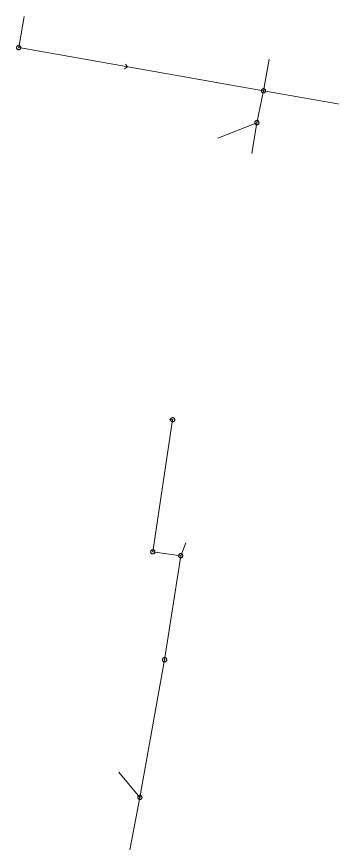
# Model space of a CAD drawing. Header units: metres. Extents: x 25504150 to 25508618, y 6694193 to 6702753.
# Drawn here: x 25505765.4 to 25505834.2, y 6698208.7 to 6698389 of the extents above; entities that cross this region are included whole.
import ezdxf

# ---------------------------------------------------------------- set-up
doc = ezdxf.new("R2010")
doc.units = ezdxf.units.M
for name, pattern in [('Sewer_node', [0]), ('Viemariputket', [0]), ('Viemarivarusteet', [0])]:
    doc.linetypes.add(name, pattern=pattern)
for name, color, linetype, lineweight in [('Sewer_node', 7, 'Sewer_node', 0), ('Viemariputket', 7, 'Viemariputket', 0), ('Viemarivarusteet', 7, 'Viemarivarusteet', 0)]:
    doc.layers.add(name, color=color, linetype=linetype, lineweight=lineweight)

msp = doc.modelspace()

# ---------------------------------------------------------------- linework, layer by layer
at = {"layer": 'Sewer_node', "color": 46, "linetype": 'Continuous', "true_color": 0x7f5f00, "flags": 128}
for points, elevation in [([(25505766.37, 6698382.23), (25505766.36, 6698382.3), (25505766.35, 6698382.37), (25505766.32, 6698382.44), (25505766.28, 6698382.5), (25505766.24, 6698382.56), (25505766.18, 6698382.6), (25505766.12, 6698382.64), (25505766.05, 6698382.67), (25505765.98, 6698382.68), (25505765.91, 6698382.69), (25505765.84, 6698382.68), (25505765.77, 6698382.67), (25505765.7, 6698382.64), (25505765.64, 6698382.6), (25505765.58, 6698382.56), (25505765.54, 6698382.5), (25505765.5, 6698382.44), (25505765.47, 6698382.37), (25505765.46, 6698382.3), (25505765.45, 6698382.23), (25505765.46, 6698382.16), (25505765.47, 6698382.09), (25505765.5, 6698382.02), (25505765.54, 6698381.96), (25505765.58, 6698381.9), (25505765.64, 6698381.86), (25505765.7, 6698381.82), (25505765.77, 6698381.79), (25505765.84, 6698381.78), (25505765.91, 6698381.77), (25505765.98, 6698381.78), (25505766.05, 6698381.79), (25505766.12, 6698381.82), (25505766.18, 6698381.86), (25505766.24, 6698381.9), (25505766.28, 6698381.96), (25505766.32, 6698382.02), (25505766.35, 6698382.09), (25505766.36, 6698382.16)], 41.1), ([(25505819.66, 6698372.83), (25505819.65, 6698372.9), (25505819.64, 6698372.97), (25505819.61, 6698373.04), (25505819.57, 6698373.1), (25505819.53, 6698373.16), (25505819.47, 6698373.2), (25505819.41, 6698373.24), (25505819.34, 6698373.27), (25505819.27, 6698373.28), (25505819.2, 6698373.29), (25505819.13, 6698373.28), (25505819.06, 6698373.27), (25505818.99, 6698373.24), (25505818.93, 6698373.2), (25505818.87, 6698373.16), (25505818.83, 6698373.1), (25505818.79, 6698373.04), (25505818.76, 6698372.97), (25505818.75, 6698372.9), (25505818.74, 6698372.83), (25505818.75, 6698372.76), (25505818.76, 6698372.69), (25505818.79, 6698372.62), (25505818.83, 6698372.56), (25505818.87, 6698372.5), (25505818.93, 6698372.46), (25505818.99, 6698372.42), (25505819.06, 6698372.39), (25505819.13, 6698372.38), (25505819.2, 6698372.37), (25505819.27, 6698372.38), (25505819.34, 6698372.39), (25505819.41, 6698372.42), (25505819.47, 6698372.46), (25505819.53, 6698372.5), (25505819.57, 6698372.56), (25505819.61, 6698372.62), (25505819.64, 6698372.69), (25505819.65, 6698372.76)], 40.71), ([(25505799.88, 6698301.09), (25505799.87, 6698301.16), (25505799.86, 6698301.23), (25505799.83, 6698301.3), (25505799.79, 6698301.36), (25505799.75, 6698301.42), (25505799.69, 6698301.46), (25505799.63, 6698301.5), (25505799.56, 6698301.53), (25505799.49, 6698301.54), (25505799.42, 6698301.55), (25505799.35, 6698301.54), (25505799.28, 6698301.53), (25505799.21, 6698301.5), (25505799.15, 6698301.46), (25505799.09, 6698301.42), (25505799.05, 6698301.36), (25505799.01, 6698301.3), (25505798.98, 6698301.23), (25505798.97, 6698301.16), (25505798.96, 6698301.09), (25505798.97, 6698301.02), (25505798.98, 6698300.95), (25505799.01, 6698300.88), (25505799.05, 6698300.82), (25505799.09, 6698300.76), (25505799.15, 6698300.72), (25505799.21, 6698300.68), (25505799.28, 6698300.65), (25505799.35, 6698300.64), (25505799.42, 6698300.63), (25505799.49, 6698300.64), (25505799.56, 6698300.65), (25505799.63, 6698300.68), (25505799.69, 6698300.72), (25505799.75, 6698300.76), (25505799.79, 6698300.82), (25505799.83, 6698300.88), (25505799.86, 6698300.95), (25505799.87, 6698301.02)], 39.17), ([(25505795.57, 6698272.29), (25505795.56, 6698272.36), (25505795.55, 6698272.44), (25505795.52, 6698272.5), (25505795.48, 6698272.57), (25505795.43, 6698272.62), (25505795.38, 6698272.67), (25505795.31, 6698272.71), (25505795.25, 6698272.74), (25505795.17, 6698272.75), (25505795.1, 6698272.76), (25505795.03, 6698272.75), (25505794.95, 6698272.74), (25505794.89, 6698272.71), (25505794.82, 6698272.67), (25505794.77, 6698272.62), (25505794.72, 6698272.57), (25505794.68, 6698272.5), (25505794.65, 6698272.44), (25505794.64, 6698272.36), (25505794.63, 6698272.29), (25505794.64, 6698272.22), (25505794.65, 6698272.14), (25505794.68, 6698272.08), (25505794.72, 6698272.01), (25505794.77, 6698271.96), (25505794.82, 6698271.91), (25505794.89, 6698271.87), (25505794.95, 6698271.84), (25505795.03, 6698271.83), (25505795.1, 6698271.82), (25505795.17, 6698271.83), (25505795.25, 6698271.84), (25505795.31, 6698271.87), (25505795.38, 6698271.91), (25505795.43, 6698271.96), (25505795.48, 6698272.01), (25505795.52, 6698272.08), (25505795.55, 6698272.14), (25505795.56, 6698272.22)], 38.74), ([(25505801.65, 6698271.45), (25505801.64, 6698271.52), (25505801.63, 6698271.59), (25505801.6, 6698271.66), (25505801.56, 6698271.72), (25505801.52, 6698271.78), (25505801.46, 6698271.82), (25505801.4, 6698271.86), (25505801.33, 6698271.89), (25505801.26, 6698271.9), (25505801.19, 6698271.91), (25505801.12, 6698271.9), (25505801.05, 6698271.89), (25505800.98, 6698271.86), (25505800.92, 6698271.82), (25505800.86, 6698271.78), (25505800.82, 6698271.72), (25505800.78, 6698271.66), (25505800.75, 6698271.59), (25505800.74, 6698271.52), (25505800.73, 6698271.45), (25505800.74, 6698271.38), (25505800.75, 6698271.31), (25505800.78, 6698271.24), (25505800.82, 6698271.18), (25505800.86, 6698271.12), (25505800.92, 6698271.08), (25505800.98, 6698271.04), (25505801.05, 6698271.01), (25505801.12, 6698271), (25505801.19, 6698270.99), (25505801.26, 6698271), (25505801.33, 6698271.01), (25505801.4, 6698271.04), (25505801.46, 6698271.08), (25505801.52, 6698271.12), (25505801.56, 6698271.18), (25505801.6, 6698271.24), (25505801.63, 6698271.31), (25505801.64, 6698271.38)], 38.7), ([(25505798.14, 6698248.76), (25505798.13, 6698248.83), (25505798.12, 6698248.91), (25505798.09, 6698248.97), (25505798.05, 6698249.04), (25505798, 6698249.09), (25505797.95, 6698249.14), (25505797.88, 6698249.18), (25505797.82, 6698249.21), (25505797.74, 6698249.22), (25505797.67, 6698249.23), (25505797.6, 6698249.22), (25505797.52, 6698249.21), (25505797.46, 6698249.18), (25505797.39, 6698249.14), (25505797.34, 6698249.09), (25505797.29, 6698249.04), (25505797.25, 6698248.97), (25505797.22, 6698248.91), (25505797.21, 6698248.83), (25505797.2, 6698248.76), (25505797.21, 6698248.69), (25505797.22, 6698248.61), (25505797.25, 6698248.55), (25505797.29, 6698248.48), (25505797.34, 6698248.43), (25505797.39, 6698248.38), (25505797.46, 6698248.34), (25505797.52, 6698248.31), (25505797.6, 6698248.3), (25505797.67, 6698248.29), (25505797.74, 6698248.3), (25505797.82, 6698248.31), (25505797.88, 6698248.34), (25505797.95, 6698248.38), (25505798, 6698248.43), (25505798.05, 6698248.48), (25505798.09, 6698248.55), (25505798.12, 6698248.61), (25505798.13, 6698248.69)], 37.99), ([(25505792.76, 6698218.75), (25505792.75, 6698218.82), (25505792.74, 6698218.89), (25505792.71, 6698218.96), (25505792.67, 6698219.02), (25505792.63, 6698219.08), (25505792.57, 6698219.12), (25505792.51, 6698219.16), (25505792.44, 6698219.19), (25505792.37, 6698219.2), (25505792.3, 6698219.21), (25505792.23, 6698219.2), (25505792.16, 6698219.19), (25505792.09, 6698219.16), (25505792.03, 6698219.12), (25505791.97, 6698219.08), (25505791.93, 6698219.02), (25505791.89, 6698218.96), (25505791.86, 6698218.89), (25505791.85, 6698218.82), (25505791.84, 6698218.75), (25505791.85, 6698218.68), (25505791.86, 6698218.61), (25505791.89, 6698218.54), (25505791.93, 6698218.48), (25505791.97, 6698218.42), (25505792.03, 6698218.38), (25505792.09, 6698218.34), (25505792.16, 6698218.31), (25505792.23, 6698218.3), (25505792.3, 6698218.29), (25505792.37, 6698218.3), (25505792.44, 6698218.31), (25505792.51, 6698218.34), (25505792.57, 6698218.38), (25505792.63, 6698218.42), (25505792.67, 6698218.48), (25505792.71, 6698218.54), (25505792.74, 6698218.61), (25505792.75, 6698218.68)], 38.17)]:
    msp.add_lwpolyline(points, close=True, dxfattribs=dict(at, elevation=elevation))
msp.add_lwpolyline([(25505788.97, 6698377.62), (25505789.57, 6698378.05), (25505789.15, 6698378.66)], dxfattribs=at)
msp.add_lwpolyline([(25505818.22, 6698365.86), (25505818.21, 6698365.93), (25505818.2, 6698366.01), (25505818.17, 6698366.07), (25505818.13, 6698366.14), (25505818.08, 6698366.19), (25505818.03, 6698366.24), (25505817.96, 6698366.28), (25505817.9, 6698366.31), (25505817.82, 6698366.32), (25505817.75, 6698366.33), (25505817.68, 6698366.32), (25505817.6, 6698366.31), (25505817.54, 6698366.28), (25505817.47, 6698366.24), (25505817.42, 6698366.19), (25505817.37, 6698366.14), (25505817.33, 6698366.07), (25505817.3, 6698366.01), (25505817.29, 6698365.93), (25505817.28, 6698365.86), (25505817.29, 6698365.79), (25505817.3, 6698365.71), (25505817.33, 6698365.65), (25505817.37, 6698365.58), (25505817.42, 6698365.53), (25505817.47, 6698365.48), (25505817.54, 6698365.44), (25505817.6, 6698365.41), (25505817.68, 6698365.4), (25505817.75, 6698365.39), (25505817.82, 6698365.4), (25505817.9, 6698365.41), (25505817.96, 6698365.44), (25505818.03, 6698365.48), (25505818.08, 6698365.53), (25505818.13, 6698365.58), (25505818.17, 6698365.65), (25505818.2, 6698365.71), (25505818.21, 6698365.79)], close=True, dxfattribs=at)
at = {"layer": 'Viemariputket', "color": 1, "linetype": 'Continuous', "lineweight": 15}
for p, q in [((25505765.91, 6698382.23, 38.72), (25505767.09, 6698389.01, 38.79)), ((25505819.2, 6698372.83), (25505765.91, 6698382.23)), ((25505819.2, 6698372.83), (25505820.44, 6698379.68)), ((25505819.2, 6698372.83), (25505817.75, 6698365.86)), ((25505887.69, 6698360.76), (25505819.2, 6698372.83)), ((25505817.75, 6698365.86), (25505809.27, 6698362.48)), ((25505817.75, 6698365.86), (25505816.68, 6698359.16)), ((25505795.1, 6698272.29), (25505799.42, 6698301.09)), ((25505799.42, 6698301.09), (25505798.64, 6698301.2)), ((25505801.19, 6698271.45), (25505802.28, 6698274.23)), ((25505795.1, 6698272.29), (25505801.19, 6698271.45)), ((25505797.67, 6698248.76), (25505801.19, 6698271.45)), ((25505792.3, 6698218.75), (25505797.67, 6698248.76)), ((25505792.3, 6698218.75), (25505787.72, 6698224.28)), ((25505782.34, 6698166.2), (25505792.3, 6698218.75))]:
    msp.add_line(p, q, dxfattribs=at)
at = {"layer": 'Viemarivarusteet', "color": 1}
for p in [(25505765.91, 6698382.23, 41.1), (25505819.2, 6698372.83, 40.71), (25505817.75, 6698365.86), (25505799.42, 6698301.09, 39.17), (25505795.1, 6698272.29, 38.74), (25505801.19, 6698271.45, 38.7), (25505797.67, 6698248.76, 37.99), (25505792.3, 6698218.75, 38.17)]:
    msp.add_point(p, dxfattribs=at)

doc.saveas('drawing.dxf')
